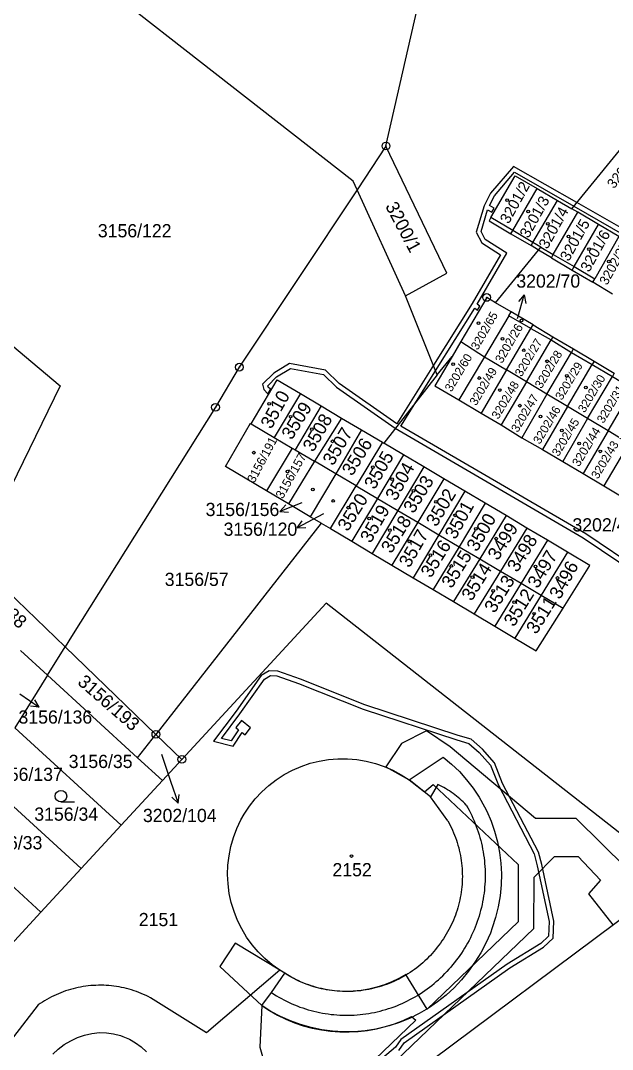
# Model space of a CAD drawing. Extents: x -784124 to -780570, y -980818 to -976926.
# Drawn here: x -782598.9 to -782522.7, y -978335.3 to -978202.9 of the extents above; entities that cross this region are included whole.
import ezdxf
from ezdxf.enums import TextEntityAlignment as Align

# ---------------------------------------------------------------- set-up
doc = ezdxf.new("R2010")
doc.units = 0
doc.header["$LTSCALE"] = 3.138375
doc.header["$MEASUREMENT"] = 0
doc.linetypes.add('0_051C', pattern=[0])
for name, color, linetype in [('1029', 1, 'CONTINUOUS'), ('105', 1, 'CONTINUOUS'), ('18', 1, 'CONTINUOUS'), ('21800', 1, 'CONTINUOUS'), ('21900', 1, 'CONTINUOUS'), ('21999', 1, 'CONTINUOUS'), ('23700', 1, 'CONTINUOUS'), ('304', 1, 'CONTINUOUS'), ('404', 1, 'CONTINUOUS')]:
    doc.layers.add(name, color=color, linetype=linetype)

# ---------------------------------------------------------------- blocks, each defined once
blk = doc.blocks.new('4_02$0')
at = {"layer": '404', "color": 255, "linetype": 'Continuous'}
blk.add_circle((-0.01, 0), 0.175, dxfattribs=at)
blk = doc.blocks.new('1029$1')
at = {"layer": '1029', "color": 6, "linetype": 'Continuous'}
for p, q in [((0, 3), (-0.5, 2)), ((0, 0), (0, 3)), ((0, 3), (0.5, 2))]:
    blk.add_line(p, q, dxfattribs=at)
blk = doc.blocks.new('3_04$3')
at = {"layer": '304', "color": 255, "linetype": 'Continuous'}
blk.add_line((0.01, 0), (1.76, 0), dxfattribs=at)
blk.add_circle((0.01, 0.75), 0.75, dxfattribs=at)
blk = doc.blocks.new('1_05$19')
at = {"layer": '105', "color": 3, "linetype": 'Continuous'}
for radius in [0.5, 0.0303]:
    blk.add_circle((0, 0), radius, dxfattribs=at)

msp = doc.modelspace()

# ---------------------------------------------------------------- linework, layer by layer
at = {"layer": '1029', "color": 255, "linetype": 'Continuous'}
for p, q in [((-782534.97, -978241.28), (-782534.92, -978241.12)), ((-782562.69, -978264.97), (-782562.72, -978264.99)), ((-782559.94, -978266.39), (-782560.66, -978266.77)), ((-782580.79, -978297.29), (-782579.61, -978300.77))]:
    msp.add_line(p, q, dxfattribs=at)
at = {"layer": '21800', "color": 255, "linetype": 'Continuous'}
for p, q in [((-782538.37, -978228.27), (-782538.62, -978228.69)), ((-782538.62, -978228.69), (-782535.82, -978230.35)), ((-782535.82, -978230.35), (-782535.57, -978229.92)), ((-782535.82, -978230.35), (-782533.22, -978231.89)), ((-782533.22, -978231.89), (-782532.97, -978231.47)), ((-782532.26, -978232.46), (-782533.22, -978231.89)), ((-782530.6, -978233.44), (-782532.26, -978232.46)), ((-782530.6, -978233.44), (-782530.35, -978233.01)), ((-782530.6, -978233.44), (-782527.93, -978235.03)), ((-782527.93, -978235.03), (-782527.67, -978234.58)), ((-782527.93, -978235.03), (-782525.28, -978236.6)), ((-782532.96, -978242.08), (-782530.39, -978243.6)), ((-782530.39, -978243.6), (-782530.62, -978243.99)), ((-782530.39, -978243.6), (-782527.75, -978245.16)), ((-782528.02, -978245.62), (-782527.75, -978245.16)), ((-782527.75, -978245.16), (-782525.08, -978246.74)), ((-782525.08, -978246.74), (-782525.33, -978247.16)), ((-782525.08, -978246.74), (-782522.5, -978248.27)), ((-782522.5, -978248.27), (-782522.75, -978248.7)), ((-782546.14, -978302.8), (-782548.89, -978300.6)), ((-782545.22, -978301.21), (-782546.14, -978302.8)), ((-782543.93, -978305.88), (-782546.14, -978302.8)), ((-782565.53, -978325.08), (-782574.97, -978333.15)), ((-782574.97, -978333.15), (-782582.17, -978328.64)), ((-782596.64, -978329.56), (-782600.26, -978334.2)), ((-782567.87, -978329.64), (-782568.12, -978334.98)), ((-782568.12, -978334.98), (-782566.73, -978339.9))]:
    msp.add_line(p, q, dxfattribs=at)
for points in [[(-782541.55, -978303.85), (-782541.745, -978303.642), (-782541.944, -978303.44), (-782542.15, -978303.242), (-782542.36, -978303.051), (-782542.575, -978302.864), (-782542.794, -978302.683), (-782543.019, -978302.508), (-782543.248, -978302.339), (-782543.481, -978302.176), (-782543.718, -978302.019), (-782543.959, -978301.868), (-782544.205, -978301.723), (-782544.453, -978301.585), (-782544.706, -978301.454), (-782544.961, -978301.328), (-782545.22, -978301.21)], [(-782541.55, -978303.85), (-782541.363, -978304.18), (-782541.184, -978304.513), (-782541.011, -978304.85), (-782540.846, -978305.191), (-782540.688, -978305.535), (-782540.537, -978305.882), (-782540.393, -978306.233), (-782540.257, -978306.586), (-782540.128, -978306.942), (-782540.007, -978307.301), (-782539.894, -978307.663), (-782539.788, -978308.026), (-782539.689, -978308.392), (-782539.599, -978308.76), (-782539.516, -978309.129), (-782539.441, -978309.501), (-782539.374, -978309.873), (-782539.315, -978310.247), (-782539.263, -978310.623), (-782539.22, -978310.999), (-782539.185, -978311.376), (-782539.157, -978311.754), (-782539.137, -978312.132), (-782539.126, -978312.511), (-782539.122, -978312.889), (-782539.126, -978313.268), (-782539.139, -978313.647), (-782539.159, -978314.025), (-782539.187, -978314.402), (-782539.223, -978314.779), (-782539.268, -978315.156), (-782539.32, -978315.531), (-782539.38, -978315.905), (-782539.447, -978316.277), (-782539.523, -978316.648), (-782539.606, -978317.018), (-782539.698, -978317.385), (-782539.796, -978317.751), (-782539.903, -978318.115), (-782540.017, -978318.476), (-782540.139, -978318.834), (-782540.268, -978319.19), (-782540.405, -978319.543), (-782540.549, -978319.894), (-782540.701, -978320.241), (-782540.86, -978320.585), (-782541.026, -978320.925), (-782541.199, -978321.262), (-782541.379, -978321.595), (-782541.566, -978321.924), (-782541.76, -978322.249), (-782541.961, -978322.57), (-782542.169, -978322.887), (-782542.383, -978323.2), (-782542.604, -978323.507), (-782542.831, -978323.81), (-782543.065, -978324.108), (-782543.304, -978324.402), (-782543.55, -978324.69), (-782543.802, -978324.973), (-782544.06, -978325.25)], [(-782543.93, -978305.88), (-782543.766, -978306.177), (-782543.609, -978306.478), (-782543.46, -978306.783), (-782543.317, -978307.091), (-782543.182, -978307.403), (-782543.054, -978307.717), (-782542.934, -978308.034), (-782542.821, -978308.355), (-782542.716, -978308.677), (-782542.618, -978309.002), (-782542.528, -978309.33), (-782542.445, -978309.659), (-782542.371, -978309.99), (-782542.304, -978310.323), (-782542.245, -978310.657), (-782542.194, -978310.993), (-782542.151, -978311.33), (-782542.116, -978311.667), (-782542.089, -978312.006), (-782542.069, -978312.345), (-782542.058, -978312.684), (-782542.055, -978313.023), (-782542.06, -978313.363), (-782542.072, -978313.702), (-782542.093, -978314.041), (-782542.121, -978314.379), (-782542.158, -978314.716), (-782542.203, -978315.053), (-782542.255, -978315.388), (-782542.315, -978315.722), (-782542.383, -978316.055), (-782542.459, -978316.386), (-782542.543, -978316.715), (-782542.634, -978317.042), (-782542.733, -978317.367), (-782542.84, -978317.689), (-782542.954, -978318.008), (-782543.076, -978318.325), (-782543.205, -978318.639), (-782543.341, -978318.95), (-782543.485, -978319.258), (-782543.636, -978319.562), (-782543.794, -978319.862), (-782543.959, -978320.159), (-782544.131, -978320.451), (-782544.31, -978320.74)], [(-782544.31, -978320.74), (-782544.49, -978321.03), (-782544.677, -978321.315), (-782544.871, -978321.596), (-782545.071, -978321.872), (-782545.277, -978322.143), (-782545.49, -978322.41), (-782545.708, -978322.672), (-782545.933, -978322.929), (-782546.163, -978323.18), (-782546.4, -978323.426), (-782546.642, -978323.666), (-782546.889, -978323.901), (-782547.142, -978324.13), (-782547.4, -978324.353), (-782547.663, -978324.57), (-782547.931, -978324.781), (-782548.204, -978324.985), (-782548.482, -978325.184), (-782548.764, -978325.375), (-782549.05, -978325.56), (-782549.341, -978325.739), (-782549.635, -978325.911), (-782549.934, -978326.075), (-782550.236, -978326.233), (-782550.542, -978326.384), (-782550.852, -978326.528), (-782551.164, -978326.664), (-782551.48, -978326.793), (-782551.798, -978326.915), (-782552.12, -978327.03), (-782552.443, -978327.137), (-782552.77, -978327.236), (-782553.098, -978327.328), (-782553.429, -978327.412), (-782553.761, -978327.489), (-782554.095, -978327.558), (-782554.431, -978327.619), (-782554.767, -978327.672), (-782555.105, -978327.718), (-782555.444, -978327.755), (-782555.784, -978327.785), (-782556.124, -978327.807), (-782556.465, -978327.821), (-782556.806, -978327.827), (-782557.147, -978327.826), (-782557.488, -978327.816), (-782557.829, -978327.799), (-782558.169, -978327.773), (-782558.508, -978327.74), (-782558.847, -978327.699), (-782559.184, -978327.65), (-782559.521, -978327.593), (-782559.856, -978327.529), (-782560.189, -978327.456), (-782560.521, -978327.376), (-782560.85, -978327.289), (-782561.178, -978327.194), (-782561.503, -978327.091), (-782561.826, -978326.98), (-782562.146, -978326.863), (-782562.463, -978326.738), (-782562.777, -978326.605), (-782563.088, -978326.466), (-782563.396, -978326.319), (-782563.701, -978326.165), (-782564.001, -978326.004), (-782564.298, -978325.836), (-782564.591, -978325.661), (-782564.88, -978325.48)], [(-782566.62, -978327.97), (-782566.305, -978328.173), (-782565.987, -978328.369), (-782565.664, -978328.559), (-782565.337, -978328.741), (-782565.006, -978328.917), (-782564.671, -978329.085), (-782564.334, -978329.247), (-782563.992, -978329.401), (-782563.648, -978329.548), (-782563.3, -978329.687), (-782562.95, -978329.819), (-782562.597, -978329.943), (-782562.241, -978330.06), (-782561.883, -978330.169), (-782561.522, -978330.271), (-782561.16, -978330.365), (-782560.795, -978330.451), (-782560.429, -978330.529), (-782560.061, -978330.599), (-782559.692, -978330.662), (-782559.322, -978330.717), (-782558.95, -978330.764), (-782558.578, -978330.802), (-782558.205, -978330.833), (-782557.831, -978330.856), (-782557.457, -978330.871), (-782557.082, -978330.878), (-782556.708, -978330.877), (-782556.333, -978330.868), (-782555.959, -978330.851), (-782555.586, -978330.826), (-782555.213, -978330.793), (-782554.841, -978330.753), (-782554.469, -978330.704), (-782554.099, -978330.647), (-782553.73, -978330.583), (-782553.363, -978330.51), (-782552.997, -978330.43), (-782552.633, -978330.342), (-782552.271, -978330.246), (-782551.911, -978330.143), (-782551.554, -978330.031), (-782551.199, -978329.913), (-782550.846, -978329.786), (-782550.496, -978329.653), (-782550.15, -978329.511), (-782549.806, -978329.363), (-782549.465, -978329.207), (-782549.128, -978329.044), (-782548.795, -978328.874), (-782548.465, -978328.696), (-782548.139, -978328.512), (-782547.817, -978328.321), (-782547.499, -978328.123), (-782547.186, -978327.918), (-782546.877, -978327.707), (-782546.572, -978327.489), (-782546.272, -978327.264), (-782545.977, -978327.034), (-782545.688, -978326.797), (-782545.403, -978326.554), (-782545.123, -978326.304), (-782544.849, -978326.049), (-782544.58, -978325.789), (-782544.317, -978325.522), (-782544.06, -978325.25)], [(-782582.17, -978328.64), (-782582.465, -978328.488), (-782582.763, -978328.342), (-782583.065, -978328.204), (-782583.37, -978328.074), (-782583.678, -978327.95), (-782583.989, -978327.834), (-782584.302, -978327.726), (-782584.619, -978327.625), (-782584.937, -978327.532), (-782585.258, -978327.446), (-782585.58, -978327.369), (-782585.905, -978327.299), (-782586.23, -978327.236), (-782586.558, -978327.182), (-782586.886, -978327.135), (-782587.216, -978327.097), (-782587.546, -978327.066), (-782587.877, -978327.043), (-782588.209, -978327.028), (-782588.541, -978327.022), (-782588.872, -978327.023), (-782589.204, -978327.032), (-782589.535, -978327.049), (-782589.866, -978327.074), (-782590.196, -978327.107), (-782590.526, -978327.148), (-782590.854, -978327.197), (-782591.181, -978327.253), (-782591.506, -978327.318), (-782591.83, -978327.39), (-782592.152, -978327.47), (-782592.472, -978327.558), (-782592.79, -978327.653), (-782593.105, -978327.756), (-782593.418, -978327.867), (-782593.728, -978327.985), (-782594.036, -978328.11), (-782594.34, -978328.243), (-782594.64, -978328.383), (-782594.938, -978328.531), (-782595.232, -978328.685), (-782595.521, -978328.846), (-782595.807, -978329.015), (-782596.089, -978329.19), (-782596.367, -978329.372), (-782596.64, -978329.56)]]:
    msp.add_lwpolyline(points, dxfattribs=at)
at = {"layer": '21900', "color": 3, "linetype": 'Continuous'}
for p, q in [((-782551.88, -978219.08), (-782547.21, -978198.62)), ((-782527.96, -978227.16), (-782516.49, -978213.05)), ((-782551.88, -978219.08), (-782555.6, -978224.69)), ((-782535.24, -978222.91), (-782532.44, -978224.55)), ((-782549.36, -978238.33), (-782555.6, -978224.69)), ((-782535.57, -978229.92), (-782532.44, -978224.55)), ((-782532.44, -978224.55), (-782529.83, -978226.07)), ((-782532.97, -978231.47), (-782529.83, -978226.07)), ((-782529.83, -978226.07), (-782527.96, -978227.16)), ((-782530.35, -978233.01), (-782527.2, -978227.6)), ((-782527.2, -978227.6), (-782527.96, -978227.16)), ((-782524.55, -978229.15), (-782527.2, -978227.6)), ((-782527.67, -978234.58), (-782524.55, -978229.15)), ((-782521.9, -978230.7), (-782524.55, -978229.15)), ((-782532.97, -978231.47), (-782535.57, -978229.92)), ((-782521.9, -978230.7), (-782525.02, -978236.14)), ((-782531.95, -978232.07), (-782532.97, -978231.47)), ((-782531.95, -978232.07), (-782530.35, -978233.01)), ((-782530.35, -978233.01), (-782527.67, -978234.58)), ((-782527.67, -978234.58), (-782525.02, -978236.14)), ((-782525.28, -978236.6), (-782525.02, -978236.14)), ((-782522.72, -978238.12), (-782525.28, -978236.6)), ((-782545.29, -978248.49), (-782549.36, -978238.33)), ((-782535.78, -978240.41), (-782537.77, -978239.23)), ((-782536.08, -978240.91), (-782539.2, -978246.18)), ((-782536.08, -978240.91), (-782535.78, -978240.41)), ((-782533.24, -978242.55), (-782536.08, -978240.91)), ((-782536.38, -978247.87), (-782533.24, -978242.55)), ((-782533.24, -978242.55), (-782530.62, -978243.99)), ((-782533.81, -978249.41), (-782530.62, -978243.99)), ((-782530.62, -978243.99), (-782528.02, -978245.62)), ((-782542.26, -978244.22), (-782543.37, -978246.13)), ((-782542.26, -978244.22), (-782539.2, -978246.18)), ((-782545.29, -978248.49), (-782543.37, -978246.13)), ((-782539.2, -978246.18), (-782542.49, -978251.73)), ((-782539.2, -978246.18), (-782536.38, -978247.87)), ((-782531.17, -978251), (-782528.02, -978245.62)), ((-782528.02, -978245.62), (-782525.33, -978247.16)), ((-782536.38, -978247.87), (-782539.65, -978253.42)), ((-782533.81, -978249.41), (-782536.38, -978247.87)), ((-782528.51, -978252.6), (-782525.33, -978247.16)), ((-782525.33, -978247.16), (-782522.75, -978248.7)), ((-782545.29, -978248.49), (-782552.17, -978257.28)), ((-782525.93, -978254.14), (-782522.75, -978248.7)), ((-782522.75, -978248.7), (-782520.13, -978250.32)), ((-782533.81, -978249.41), (-782537.07, -978254.95)), ((-782531.17, -978251), (-782533.81, -978249.41)), ((-782523.3, -978255.73), (-782520.13, -978250.32)), ((-782562.9, -978250.91), (-782566.25, -978256.55)), ((-782562.9, -978250.91), (-782560.23, -978252.5)), ((-782542.49, -978251.73), (-782539.65, -978253.42)), ((-782531.17, -978251), (-782534.42, -978256.62)), ((-782528.51, -978252.6), (-782531.17, -978251)), ((-782560.23, -978252.5), (-782563.58, -978258.14)), ((-782560.23, -978252.5), (-782557.6, -978254.06)), ((-782528.51, -978252.6), (-782531.73, -978258.11)), ((-782525.93, -978254.14), (-782528.51, -978252.6)), ((-782557.6, -978254.06), (-782561.1, -978259.6)), ((-782557.6, -978254.06), (-782555.02, -978255.59)), ((-782539.65, -978253.42), (-782537.07, -978254.95)), ((-782525.93, -978254.14), (-782529.14, -978259.65)), ((-782523.3, -978255.73), (-782525.93, -978254.14)), ((-782569.22, -978254.79), (-782566.25, -978256.55)), ((-782555.02, -978255.59), (-782558.35, -978261.22)), ((-782555.02, -978255.59), (-782552.35, -978257.17)), ((-782537.07, -978254.95), (-782534.42, -978256.62)), ((-782523.3, -978255.73), (-782526.52, -978261.2)), ((-782520.63, -978257.33), (-782523.3, -978255.73)), ((-782566.25, -978256.55), (-782563.95, -978257.92)), ((-782552.35, -978257.17), (-782555.71, -978262.78)), ((-782552.35, -978257.17), (-782552.17, -978257.28)), ((-782549.61, -978258.8), (-782552.17, -978257.28)), ((-782534.42, -978256.62), (-782531.73, -978258.11)), ((-782563.95, -978257.92), (-782567.26, -978263.41)), ((-782563.95, -978257.92), (-782563.58, -978258.14)), ((-782563.58, -978258.14), (-782561.1, -978259.6)), ((-782531.73, -978258.11), (-782529.14, -978259.65)), ((-782520.63, -978257.33), (-782523.85, -978262.78)), ((-782561.1, -978259.6), (-782564.41, -978265.1)), ((-782558.35, -978261.22), (-782561.1, -978259.6)), ((-782549.61, -978258.8), (-782552.97, -978264.4)), ((-782547, -978260.35), (-782549.61, -978258.8)), ((-782529.14, -978259.65), (-782526.52, -978261.2)), ((-782558.35, -978261.22), (-782561.63, -978266.75)), ((-782555.71, -978262.78), (-782558.35, -978261.22)), ((-782547, -978260.35), (-782550.37, -978265.95)), ((-782544.42, -978261.88), (-782547, -978260.35)), ((-782526.52, -978261.2), (-782523.85, -978262.78)), ((-782544.42, -978261.88), (-782547.8, -978267.46)), ((-782541.73, -978263.48), (-782544.42, -978261.88)), ((-782564.41, -978265.1), (-782567.26, -978263.41)), ((-782559.02, -978268.29), (-782555.71, -978262.78)), ((-782555.71, -978262.78), (-782552.97, -978264.4)), ((-782541.73, -978263.48), (-782545.08, -978269.07)), ((-782539.1, -978265.03), (-782541.73, -978263.48)), ((-782523.85, -978262.78), (-782521.28, -978264.31)), ((-782561.63, -978266.75), (-782564.41, -978265.1)), ((-782552.97, -978264.4), (-782556.28, -978269.92)), ((-782552.97, -978264.4), (-782550.37, -978265.95)), ((-782539.1, -978265.03), (-782542.47, -978270.61)), ((-782536.43, -978266.62), (-782539.1, -978265.03)), ((-782550.37, -978265.95), (-782553.67, -978271.47)), ((-782550.37, -978265.95), (-782547.8, -978267.46)), ((-782560.23, -978267.58), (-782581.49, -978294.75)), ((-782560.23, -978267.58), (-782561.63, -978266.75)), ((-782560.23, -978267.58), (-782559.02, -978268.29)), ((-782547.8, -978267.46), (-782551.13, -978272.97)), ((-782547.8, -978267.46), (-782545.08, -978269.07)), ((-782536.43, -978266.62), (-782539.82, -978272.17)), ((-782533.76, -978268.21), (-782536.43, -978266.62)), ((-782559.02, -978268.29), (-782556.28, -978269.92)), ((-782545.08, -978269.07), (-782548.38, -978274.6)), ((-782545.08, -978269.07), (-782542.47, -978270.61)), ((-782533.76, -978268.21), (-782537.16, -978273.74)), ((-782531.09, -978269.79), (-782533.76, -978268.21)), ((-782556.28, -978269.92), (-782553.67, -978271.47)), ((-782531.09, -978269.79), (-782534.5, -978275.32)), ((-782528.51, -978271.32), (-782531.09, -978269.79)), ((-782553.67, -978271.47), (-782551.13, -978272.97)), ((-782542.47, -978270.61), (-782545.81, -978276.13)), ((-782542.47, -978270.61), (-782539.82, -978272.17)), ((-782528.51, -978271.32), (-782531.91, -978276.85)), ((-782604.39, -978272.69), (-782593.16, -978283.51)), ((-782551.13, -978272.97), (-782548.38, -978274.6)), ((-782539.82, -978272.17), (-782543.19, -978277.68)), ((-782539.82, -978272.17), (-782537.16, -978273.74)), ((-782537.16, -978273.74), (-782540.54, -978279.25)), ((-782537.16, -978273.74), (-782534.5, -978275.32)), ((-782548.38, -978274.6), (-782545.81, -978276.13)), ((-782534.5, -978275.32), (-782537.89, -978280.82)), ((-782534.5, -978275.32), (-782531.91, -978276.85)), ((-782545.81, -978276.13), (-782543.19, -978277.68)), ((-782531.91, -978276.85), (-782535.3, -978282.36)), ((-782531.91, -978276.85), (-782529.1, -978278.5)), ((-782543.19, -978277.68), (-782540.54, -978279.25)), ((-782540.54, -978279.25), (-782537.89, -978280.82)), ((-782537.89, -978280.82), (-782535.3, -978282.36)), ((-782595.43, -978287.15), (-782593.16, -978283.51)), ((-782593.16, -978283.51), (-782581.49, -978294.75)), ((-782595.43, -978287.15), (-782598.91, -978283.96)), ((-782595.43, -978287.15), (-782599.65, -978293.9)), ((-782583.85, -978297.76), (-782595.43, -978287.15)), ((-782585.97, -978306.44), (-782599.65, -978293.9)), ((-782583.85, -978297.76), (-782581.49, -978294.75)), ((-782581.49, -978294.75), (-782578.15, -978297.97)), ((-782580.66, -978300.69), (-782583.85, -978297.76)), ((-782578.15, -978297.97), (-782580.66, -978300.69)), ((-782548.89, -978300.6), (-782544.51, -978297.68)), ((-782591.12, -978312.02), (-782603.75, -978300.44)), ((-782585.97, -978306.44), (-782580.66, -978300.69)), ((-782596.29, -978317.62), (-782607.85, -978307.01)), ((-782591.12, -978312.02), (-782585.97, -978306.44)), ((-782596.29, -978317.62), (-782591.12, -978312.02)), ((-782601.15, -978322.88), (-782596.29, -978317.62))]:
    msp.add_line(p, q, dxfattribs=at)
for points in [[(-782535.57, -978229.92), (-782538.37, -978228.27), (-782535.24, -978222.91)], [(-782555.6, -978224.69), (-782570.76, -978247.52), (-782573.82, -978252.68), (-782592.33, -978282.18), (-782593.16, -978283.51)], [(-782537.77, -978239.23), (-782532.26, -978232.46), (-782531.95, -978232.07)], [(-782537.77, -978239.23), (-782538.92, -978238.55), (-782542.26, -978244.22)], [(-782533.24, -978242.55), (-782532.96, -978242.08), (-782535.78, -978240.41)], [(-782603.09, -978243.06), (-782602.79, -978242.4), (-782593.83, -978249.94), (-782600.91, -978264.56), (-782604.41, -978262.18), (-782604.94, -978264.1), (-782604.62, -978266.03), (-782604.09, -978267.43), (-782601.56, -978269.21), (-782604.39, -978272.69)], [(-782543.37, -978246.13), (-782545.58, -978249.93), (-782542.49, -978251.73)], [(-782569.22, -978254.79), (-782565.87, -978249.15), (-782562.9, -978250.91)], [(-782567.26, -978263.41), (-782572.54, -978260.28), (-782569.33, -978254.72), (-782569.22, -978254.79)], [(-782529.1, -978278.5), (-782525.67, -978273.01), (-782528.51, -978271.32)], [(-782553.82, -978342.49), (-782514.51, -978313.15), (-782559.59, -978277.89), (-782578.15, -978297.97)], [(-782535.3, -978282.36), (-782532.54, -978284), (-782529.1, -978278.5)], [(-782565.53, -978325.08), (-782566.522, -978324.375), (-782567.452, -978323.591), (-782568.315, -978322.733), (-782569.105, -978321.808), (-782569.816, -978320.82), (-782570.443, -978319.778), (-782570.983, -978318.688), (-782571.431, -978317.556), (-782571.785, -978316.392), (-782572.042, -978315.203), (-782572.201, -978313.997), (-782572.26, -978312.782), (-782572.219, -978311.566), (-782572.078, -978310.357), (-782571.839, -978309.164), (-782571.502, -978307.995), (-782571.07, -978306.858), (-782570.547, -978305.759), (-782570.126, -978305.014), (-782569.454, -978304), (-782568.701, -978303.044), (-782567.873, -978302.153), (-782566.974, -978301.333), (-782566.01, -978300.59), (-782564.989, -978299.928), (-782563.917, -978299.353), (-782562.802, -978298.867), (-782561.65, -978298.475), (-782560.47, -978298.179), (-782559.269, -978297.98), (-782558.057, -978297.881), (-782556.84, -978297.882), (-782555.628, -978297.982), (-782554.427, -978298.182), (-782553.248, -978298.48), (-782552.097, -978298.874), (-782550.981, -978299.36), (-782549.91, -978299.937), (-782548.89, -978300.6)], [(-782544.51, -978297.68), (-782543.442, -978298.575), (-782542.442, -978299.544), (-782541.513, -978300.583), (-782540.661, -978301.686), (-782539.891, -978302.847), (-782539.206, -978304.06), (-782538.922, -978304.629), (-782538.368, -978305.907), (-782537.906, -978307.221), (-782537.54, -978308.566), (-782537.271, -978309.933), (-782537.101, -978311.316), (-782537.03, -978312.707), (-782537.06, -978314.1), (-782537.199, -978315.515), (-782537.436, -978316.917), (-782537.772, -978318.299), (-782538.204, -978319.654), (-782538.448, -978320.302), (-782539.019, -978321.605), (-782539.681, -978322.864), (-782540.429, -978324.073), (-782541.26, -978325.227), (-782542.17, -978326.32), (-782543.125, -978327.34), (-782544.151, -978328.289), (-782545.242, -978329.162), (-782546.393, -978329.955), (-782547.597, -978330.664), (-782548.849, -978331.284), (-782550.143, -978331.814), (-782551.47, -978332.25), (-782552.826, -978332.589), (-782553.197, -978332.665), (-782554.578, -978332.88), (-782555.97, -978332.996), (-782557.368, -978333.012), (-782558.763, -978332.928), (-782560.148, -978332.744), (-782561.517, -978332.462), (-782562.862, -978332.083), (-782564.176, -978331.608), (-782565.453, -978331.041), (-782566.687, -978330.384), (-782567.87, -978329.64)], [(-782567.87, -978329.64), (-782566.62, -978327.97), (-782564.88, -978325.48), (-782565.53, -978325.08)], [(-782594.766, -978335.883), (-782594.055, -978335.228), (-782593.281, -978334.65), (-782592.451, -978334.156), (-782591.574, -978333.75), (-782590.66, -978333.437), (-782589.719, -978333.22), (-782588.76, -978333.1), (-782587.849, -978333.133), (-782586.947, -978333.265), (-782586.066, -978333.495), (-782585.732, -978333.61), (-782584.895, -978333.972), (-782584.103, -978334.423), (-782583.365, -978334.957), (-782582.69, -978335.57)]]:
    msp.add_lwpolyline(points, dxfattribs=at)
at = {"layer": '21999', "color": 3, "linetype": 'Continuous'}
for points in [[(-782555.6, -978224.69), (-782556.1, -978223.6), (-782605.53, -978185.05)], [(-782549.36, -978238.33), (-782544.07, -978235.43), (-782551.88, -978219.08)]]:
    msp.add_lwpolyline(points, dxfattribs=at)
at = {"layer": '23700', "color": 255, "linetype": '0_051C'}
for points in [[(-782521.3, -978229.79), (-782527.31, -978226.36), (-782535.48, -978221.69), (-782538.43, -978225.14), (-782539.26, -978226.75), (-782540.29, -978230.15), (-782539.56, -978231.51), (-782537.13, -978233.07), (-782540.81, -978239.35), (-782545.77, -978247.28), (-782550.48, -978254.79), (-782550.48, -978254.79), (-782557.89, -978249.62), (-782559.65, -978247.91), (-782564.31, -978247.05), (-782566.33, -978248.27), (-782567.76, -978249.7), (-782567.6, -978250.39), (-782567.07, -978250.96), (-782566.73, -978250.36), (-782567.06, -978250.09), (-782567.1, -978249.9), (-782565.95, -978248.75), (-782564.19, -978247.69), (-782559.93, -978248.47), (-782558.27, -978250.08), (-782550.68, -978255.38), (-782526.5, -978269.46), (-782519.54, -978274.14)], [(-782519.18, -978273.66), (-782526.18, -978268.96), (-782549.97, -978255.12), (-782547.95, -978251.88), (-782545.5, -978247.97), (-782540.46, -978239.94), (-782540.11, -978240.18), (-782539.81, -978239.66), (-782540.15, -978239.42), (-782536.33, -978232.87), (-782539.1, -978231.09), (-782539.65, -978230.09), (-782538.8, -978227.29), (-782538.26, -978227.57), (-782537.96, -978227.05), (-782538.58, -978226.73), (-782537.93, -978225.48), (-782535.34, -978222.45), (-782527.69, -978226.83), (-782521.14, -978230.57)], [(-782550.23, -978335.41), (-782549.54, -978334.44), (-782535.94, -978324.79), (-782531.61, -978322.13), (-782530.36, -978320.97), (-782530.29, -978318.78), (-782531.84, -978311.51), (-782532.26, -978309.91), (-782536.88, -978301.05), (-782537.91, -978298.4), (-782539.48, -978296.66), (-782540.94, -978295.38), (-782542.59, -978294.88), (-782554.62, -978290.96), (-782562.9, -978287.64), (-782565.82, -978286.61), (-782566.9, -978286.56), (-782567.95, -978287.2), (-782571.17, -978291.77), (-782574.06, -978295.64), (-782571.54, -978296.27), (-782570.39, -978294.52), (-782570.02, -978294.81), (-782569.3, -978293.91), (-782570.47, -978292.97), (-782571.19, -978293.88), (-782570.86, -978294.15), (-782571.8, -978295.59), (-782573.04, -978295.28), (-782570.69, -978292.13), (-782567.53, -978287.64), (-782566.74, -978287.16), (-782565.94, -978287.21), (-782563.12, -978288.2), (-782554.82, -978291.52), (-782542.77, -978295.46), (-782541.24, -978295.92), (-782539.9, -978297.08), (-782538.43, -978298.72), (-782537.42, -978301.29), (-782532.82, -978310.13), (-782532.42, -978311.65), (-782530.89, -978318.84), (-782530.96, -978320.71), (-782531.97, -978321.65), (-782536.28, -978324.29), (-782549.96, -978334), (-782550.67, -978334.99), (-782553.69, -978337.54)], [(-782520.93, -978311.98), (-782527.41, -978305.56), (-782532.66, -978305.56), (-782543.64, -978296.35), (-782546.67, -978294.29), (-782549.87, -978295.94), (-782551.92, -978298.92), (-782548.89, -978300.6), (-782546.92, -978302.16), (-782545.81, -978301.21), (-782534.86, -978311.51), (-782534.87, -978318.85), (-782546.57, -978330.08), (-782549.33, -978325.63), (-782550.219, -978326.142), (-782551.142, -978326.59), (-782552.094, -978326.972), (-782553.072, -978327.285), (-782554.068, -978327.527), (-782555.08, -978327.699), (-782556.101, -978327.798), (-782557.127, -978327.825), (-782558.152, -978327.778), (-782559.171, -978327.659), (-782560.179, -978327.469), (-782561.171, -978327.207), (-782562.142, -978326.875), (-782563.087, -978326.475), (-782564.001, -978326.009), (-782564.88, -978325.48), (-782565.53, -978325.08), (-782571.31, -978321.6), (-782573.27, -978324.6), (-782567.87, -978329.64), (-782567.87, -978329.64), (-782566.869, -978330.289), (-782565.83, -978330.873), (-782564.755, -978331.392), (-782563.651, -978331.842), (-782562.52, -978332.222), (-782561.368, -978332.53), (-782560.199, -978332.765), (-782559.017, -978332.926), (-782557.827, -978333.013), (-782556.635, -978333.026), (-782555.443, -978332.963), (-782554.259, -978332.826), (-782553.085, -978332.614), (-782551.926, -978332.33), (-782550.788, -978331.973), (-782549.675, -978331.546), (-782548.59, -978331.05), (-782548.04, -978331.5), (-782569.05, -978351.67)], [(-782567.44, -978352.88), (-782532.87, -978319.71), (-782532.83, -978313.13), (-782530.21, -978310.44), (-782527.16, -978310.44), (-782524.27, -978313.52), (-782525.82, -978315.27), (-782522.67, -978319.24)]]:
    msp.add_lwpolyline(points, dxfattribs=at)

# ---------------------------------------------------------------- block references
at = {"layer": '1029', "color": 0, "linetype": 'ByBlock'}
for p, rotation in [((-782534.92, -978241.12), 344), ((-782562.72, -978264.99), 111), ((-782560.66, -978266.77), 118), ((-782598.98, -978289.55), 235), ((-782579.61, -978300.77), 199)]:
    msp.add_blockref('1029$1', p, dxfattribs=dict(at, rotation=rotation))
at = {"layer": '105', "color": 0, "linetype": 'ByBlock'}
for p in [(-782551.88, -978219.08), (-782538.92, -978238.55), (-782570.76, -978247.52), (-782573.82, -978252.68), (-782581.49, -978294.75), (-782578.15, -978297.97)]:
    msp.add_blockref('1_05$19', p, dxfattribs=at)
at = {"layer": '304', "color": 0, "linetype": 'ByBlock'}
msp.add_blockref('3_04$3', (-782593.72, -978303.45), dxfattribs=at)
at = {"layer": '404', "color": 0, "linetype": 'ByBlock'}
for p in [(-782536.28, -978226.04), (-782533.57, -978227.51), (-782531.05, -978229.09), (-782528.4, -978230.7), (-782525.75, -978232.33), (-782523.18, -978233.92), (-782534.42, -978241.53), (-782539.97, -978241.85), (-782536.88, -978243.88), (-782534.15, -978245.35), (-782531.15, -978246.77), (-782543.24, -978247.12), (-782539.86, -978248.91), (-782528.59, -978248.62), (-782537.21, -978250.46), (-782526.16, -978250.15), (-782566.9, -978252.23), (-782534.64, -978252.47), (-782564.14, -978253.89), (-782531.98, -978253.88), (-782561.43, -978255.51), (-782529.23, -978255.66), (-782558.76, -978257.06), (-782527.03, -978257.33), (-782568.89, -978258.52), (-782524.29, -978258.35), (-782564.54, -978260.95), (-782553.56, -978260.37), (-782551.08, -978261.94), (-782561.27, -978263.26), (-782548.33, -978263.42), (-782558.66, -978264.73), (-782545.44, -978264.84), (-782556.75, -978265.59), (-782542.99, -978266.58), (-782554.04, -978266.99), (-782551.38, -978268.48), (-782540.32, -978268.33), (-782548.87, -978269.92), (-782537.7, -978269.58), (-782546.16, -978271.69), (-782543.46, -978273.09), (-782532.62, -978273.16), (-782540.76, -978274.52), (-782529.79, -978274.64), (-782538.09, -978276.29), (-782535.38, -978277.76), (-782532.82, -978279.23), (-782556.32, -978310.4)]:
    msp.add_blockref('4_02$0', p, dxfattribs=at)

# ---------------------------------------------------------------- texts
at = {"layer": '18', "color": 255, "linetype": 'Continuous'}
for s, height, rotation, p in [('3202/133', 1.28, 52, (-782520.04, -978222.07)), ('3202/25', 1.224, 61, (-782521.68, -978234.65)), ('3202/26', 1.139, 60, (-782535.27, -978244.9)), ('3510', 1.7, 61, (-782564.97, -978253.61)), ('3508', 1.7, 60, (-782559.53, -978256.6)), ('3507', 1.7, 59, (-782556.95, -978258.39)), ('3202/44', 1.139, 59, (-782525.33, -978258.23)), ('3156/191', 1.139, 62, (-782567.03, -978259.86)), ('3156/157', 1.139, 61, (-782563.33, -978261.93)), ('3505', 1.7, 60, (-782551.63, -978261.42)), ('3504', 1.7, 61, (-782548.92, -978262.86)), ('3502', 1.7, 59, (-782543.66, -978266.25)), ('3501', 1.7, 61, (-782541.27, -978267.81)), ('3519', 1.7, 60, (-782552.15, -978268.32)), ('3500', 1.7, 60, (-782538.46, -978269.42)), ('3517', 1.7, 60, (-782547.16, -978271.49)), ('3497', 1.7, 59, (-782530.6, -978274.19)), ('3496', 1.7, 61, (-782527.82, -978275.53)), ('3156/188', 1.7, 318, (-782602.92, -978278.47)), ('3156/193', 1.7, 319, (-782588.44, -978291.7))]:
    msp.add_text(s, height=height, rotation=rotation, dxfattribs=at).set_placement(p, align=Align.BOTTOM_CENTER)
for s, height, rotation, p in [('3201/2', 1.4, 61, (-782535.72, -978229.38)), ('3201/3', 1.4, 61, (-782533.18, -978231.23)), ('3200/1', 1.7, 298, (-782552.47, -978227.04)), ('3201/4', 1.4, 61, (-782530.74, -978232.63)), ('3201/5', 1.4, 61, (-782527.99, -978234.21)), ('3201/6', 1.4, 61, (-782525.37, -978235.6)), ('3202/65', 1.1, 60, (-782539.8, -978245.57)), ('3202/27', 1.1, 59, (-782534.16, -978249.01)), ('3202/28', 1.1, 59, (-782531.59, -978250.53)), ('3202/60', 1.1, 59, (-782543.18, -978250.95)), ('3202/49', 1.1, 59, (-782539.99, -978252.72)), ('3202/29', 1.1, 59, (-782528.96, -978252.02)), ('3202/48', 1.1, 59, (-782537.15, -978254.47)), ('3202/30', 1.1, 59, (-782526.04, -978253.64)), ('3202/31', 1.1, 59, (-782523.61, -978255)), ('3202/47', 1.1, 59, (-782534.64, -978256.17)), ('3509', 1.7, 58, (-782563.58, -978257.25)), ('3202/46', 1.1, 59, (-782531.8, -978257.68)), ('3202/45', 1.1, 59, (-782529.39, -978259.26)), ('3506', 1.7, 58, (-782555.8, -978261.89)), ('3202/43', 1.1, 59, (-782524.33, -978262.16)), ('3503', 1.7, 58, (-782547.9, -978266.71)), ('3520', 1.7, 58, (-782556.36, -978269.02)), ('3518', 1.7, 58, (-782550.77, -978271.86)), ('3499', 1.7, 58, (-782537.05, -978272.76)), ('3498', 1.7, 58, (-782534.55, -978274.28)), ('3516', 1.7, 58, (-782545.67, -978275)), ('3515', 1.7, 58, (-782543, -978276.35)), ('3514', 1.7, 58, (-782540.42, -978277.97)), ('3513', 1.7, 58, (-782537.48, -978279.53)), ('3512', 1.7, 58, (-782534.98, -978281.28)), ('3511', 1.7, 58, (-782532.1, -978282.25))]:
    msp.add_text(s, height=height, rotation=rotation, dxfattribs=at).set_placement(p, align=Align.BOTTOM_LEFT)
for s, p in [('3156/122', (-782588.96, -978231.33)), ('3156/57', (-782580.35, -978276.17)), ('3156/35', (-782592.71, -978299.59)), ('3156/34', (-782597.14, -978306.37)), ('3156/33', (-782604.32, -978310.05)), ('2152', (-782558.77, -978313.52)), ('2151', (-782583.69, -978319.93))]:
    msp.add_text(s, height=1.7, dxfattribs=at).set_placement(p, align=Align.BOTTOM_LEFT)
for s, p in [('3202/70', (-782531, -978237.8)), ('3156/156', (-782570.35, -978267.18)), ('3156/120', (-782568.04, -978269.72)), ('3202/41', (-782523.78, -978269.16)), ('3156/136', (-782594.43, -978293.88))]:
    msp.add_text(s, height=1.7, dxfattribs=at).set_placement(p, align=Align.BOTTOM_CENTER)
msp.add_text('3156/137', height=1.7, dxfattribs=at).set_placement((-782602.95, -978299.04), align=Align.TOP_LEFT)
msp.add_text('3202/104', height=1.7, dxfattribs=at).set_placement((-782578.42, -978304.33), align=Align.TOP_CENTER)

doc.saveas('drawing.dxf')
